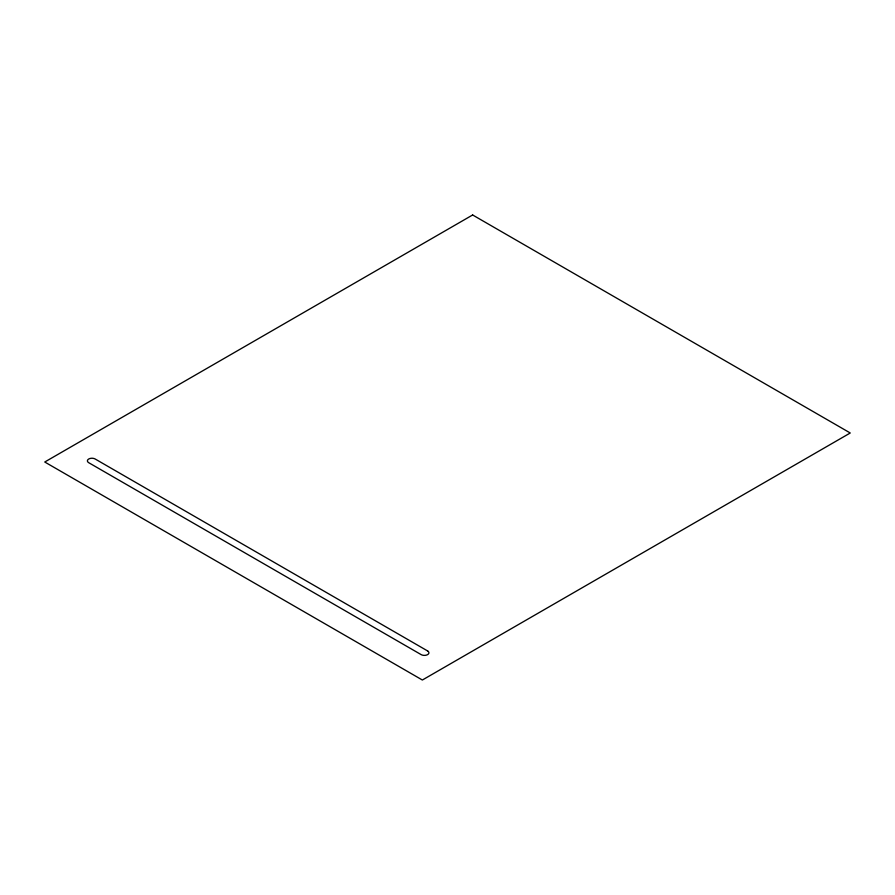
<?xml version="1.0" encoding="UTF-8"?>
<svg xmlns="http://www.w3.org/2000/svg" width="895" height="895" viewBox="0 0 895 895"><rect width="100%" height="100%" fill="white"/><g stroke="black" fill="none" stroke-linecap="round" stroke-linejoin="round"><path stroke-width="1.34" d="M472.638 214.979L44.75 462.01L422.362 680.021L850.25 432.99L472.638 214.979M427.653 650.967L95.083 458.956A4.542 2.618 0 0 0 88.728 459.001A4.542 2.618 0 0 0 88.661 462.659L421.243 654.67A4.542 2.618 0 0 0 427.586 654.637A4.542 2.618 0 0 0 427.653 650.967"/></g></svg>
